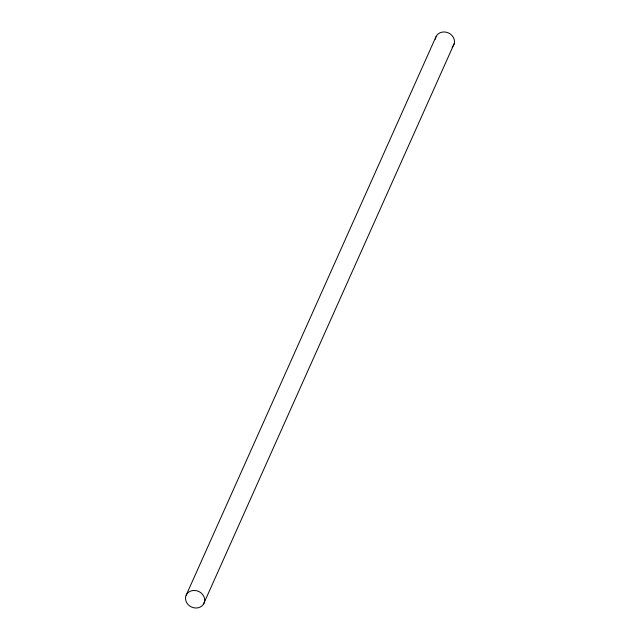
<?xml version="1.0" encoding="UTF-8"?>
<svg xmlns="http://www.w3.org/2000/svg" width="640" height="640" viewBox="0 0 640 640"><rect width="100%" height="100%" fill="white"/><g stroke="black" fill="none" stroke-linecap="round" stroke-linejoin="round"><path stroke-width="0.96" d="M186.16 595.224L435.976 36.744M203.4 604.344A9.784 8.576 24.1 0 0 195.088 590.472A9.784 8.576 24.1 0 0 186.784 602.848A9.784 8.576 24.1 0 0 203.4 604.344L454.264 43.536M435.336 39.232A9.784 8.576 24.1 0 1 448.64 33.024A9.784 8.576 24.1 0 1 452.104 47.184"/></g></svg>
